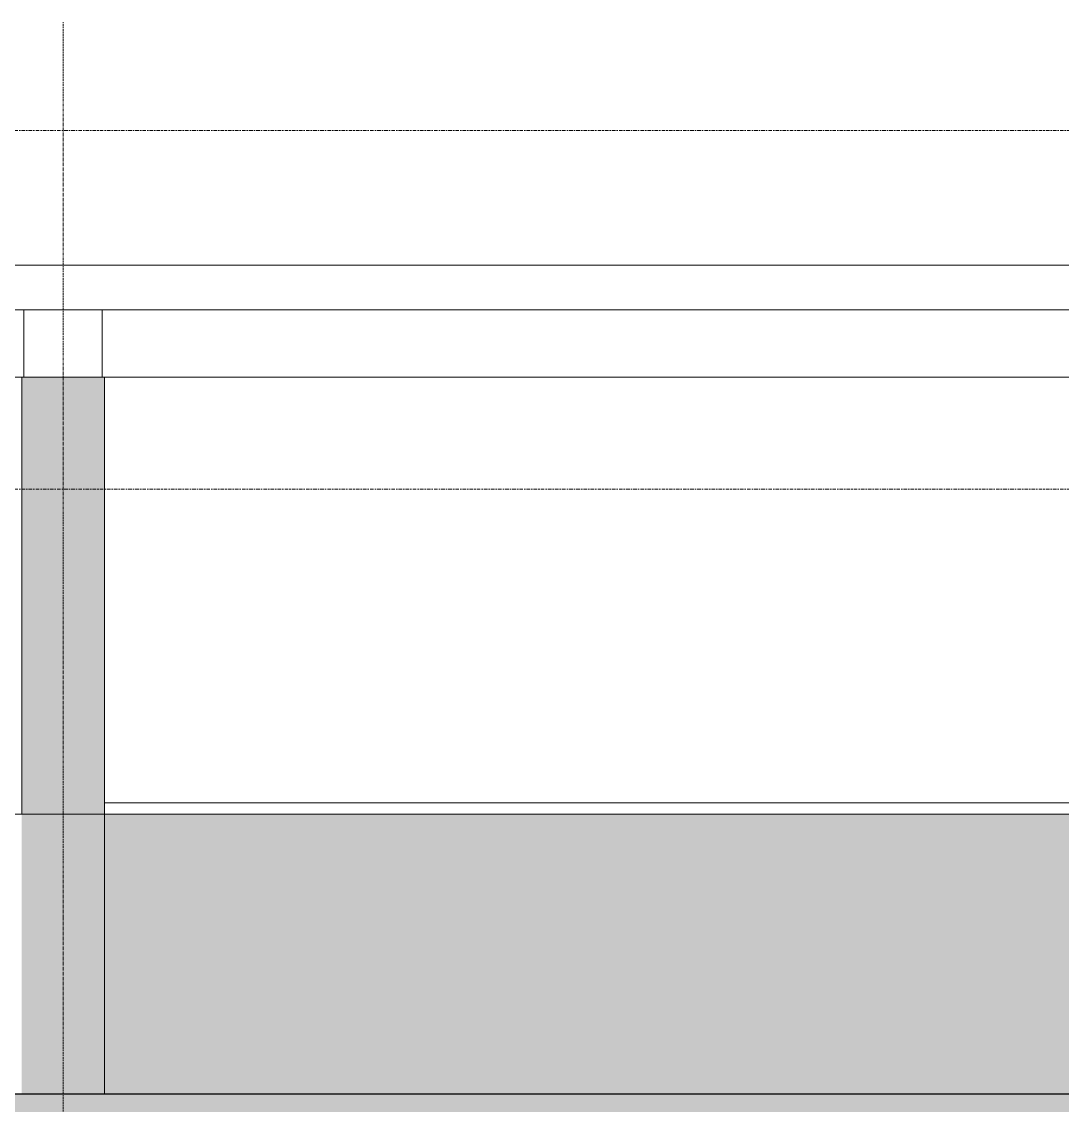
# Model space of a CAD drawing. Header units: millimetres. Extents: x 26124 to 258712, y -8723 to 35400.
# Drawn here: x 220602 to 225247, y 29450 to 34286 of the extents above; entities that cross this region are included whole.
import ezdxf

# ---------------------------------------------------------------- set-up
doc = ezdxf.new("R2010")
doc.units = ezdxf.units.MM
doc.linetypes.add('Centre', pattern=[31.75, 6.35, -4.7625, 15.875, -4.7625])
doc.linetypes.add('Grid Line', pattern=[22.225, 12.7, -3.175, 3.175, -3.175])
for name, color, linetype, lineweight in [('0-2', 50, 'Continuous', 5), ('A-FLOR-2', 7, 'Continuous', 9), ('A-FLOR-3', 192, 'Continuous', 25), ('A-FLOR-LEVL-2', 51, 'Centre', 9), ('A-FLOR-PATT-3', 8, 'Continuous', 9), ('A-WALL', 113, 'Continuous', 9), ('A-WALL-PATT-3', 111, 'Continuous', 5), ('I-WALL', 2, 'Continuous', 9), ('S-BEAM-3', 7, 'Continuous', 9), ('S-COLS-1', 7, 'Continuous', 9), ('S-GRID-1', 1, 'Grid Line', 9)]:
    doc.layers.add(name, color=color, linetype=linetype, lineweight=lineweight)

# ---------------------------------------------------------------- blocks, each defined once
blk = doc.blocks.new('NCV_TKTC_KET CAU_rvt-2-TKCS_MẶT CẮT 4')
at = {"layer": 'A-FLOR-2'}
for p, q in [((48052.7, 33200), (112852.6, 33200)), ((112852.6, 33000), (48052.7, 33000))]:
    blk.add_line(p, q, dxfattribs=at)
at = {"layer": 'S-BEAM-3'}
for p, q in [((99767.6, 32700), (91937.6, 32700)), ((107967.6, 32700), (100137.6, 32700))]:
    blk.add_line(p, q, dxfattribs=at)
at = {"layer": 'S-COLS-1'}
for p, q in [((99777.6, 33000), (99777.6, 32700)), ((100127.6, 32700), (100127.6, 33000))]:
    blk.add_line(p, q, dxfattribs=at)

msp = doc.modelspace()

# ---------------------------------------------------------------- hatches: boundary and pattern name
at = {"layer": 'A-FLOR-PATT-3'}
h = msp.add_hatch(dxfattribs=at)
h.set_pattern_fill('FP_2', color=256, style=0, pattern_type=2)
h.set_pattern_definition([(0, (201715.2, 14125), (650.24, 162.56), [53.645, -434.035, 53.645, -434.035, -2600.96]), (0, (201715.2, 14125), (650.24, 162.56), [-975.36, 53.645, -921.715, 53.645, -434.035, -1137.92]), (0, (201715.2, 14125), (650.24, 162.56), [-2438.4, 53.645, -271.475, 53.645, -759.155]), (120, (201959.04, 14206.28), (-465.9011, 481.84436), [53.645, -434.035, 53.645, -3034.995]), (120, (201959.04, 14206.28), (-465.9011, 481.84436), [-541.325, -434.035, 53.645, -921.715, -1625.6]), (120, (201959.04, 14206.28), (-465.9011, 481.84436), [-1950.72, 53.645, -434.035, 53.645, -1084.275]), (120, (201959.04, 14206.28), (-465.9011, 481.84436), [-2492.045, -271.475, 53.645, -759.155]), (240, (202040.32, 14531.4), (-184.3389, -644.40436), [53.645, -434.035, 53.645, -3034.995]), (240, (202040.32, 14531.4), (-184.3389, -644.40436), [-541.325, -434.035, 53.645, -921.715, -1625.6]), (240, (202040.32, 14531.4), (-184.3389, -644.40436), [-1950.72, 53.645, -434.035, 53.645, -1084.275]), (240, (202040.32, 14531.4), (-184.3389, -644.40436), [-2492.045, -271.475, 53.645, -759.155])])
h.paths.add_polyline_path([(241220.5, 29350), (241537.5, 29350), (241537.5, 29500), (161037.5, 29500), (161037.5, 29350), (240421.6, 29350)])
at = {"layer": 'A-WALL-PATT-3'}
for points in [[(220962.5, 30750), (220962.5, 32700), (220602.5, 32700), (220602.5, 30750)], [(220972.5, 30750), (220972.5, 32700), (220962.5, 32700), (220962.5, 30750)], [(220602.5, 29500), (220962.5, 29500), (220962.5, 30750), (220602.5, 30750)], [(220962.5, 29500), (220972.5, 29500), (220972.5, 30750), (220962.5, 30750)], [(224443.4, 29500), (228802.5, 29500), (228802.5, 30750), (220972.5, 30750), (220972.5, 29500), (222845.6, 29500)]]:
    msp.add_hatch(color=256, dxfattribs=at).paths.add_polyline_path(points)

# ---------------------------------------------------------------- linework, layer by layer
at = {"layer": 'A-FLOR-3'}
msp.add_line((241537.5, 29500), (161037.5, 29500), dxfattribs=at)
at = {"layer": 'A-FLOR-LEVL-2'}
for p, q in [((147057.6, 33800), (254987.5, 33800)), ((147057.6, 32200), (254987.5, 32200))]:
    msp.add_line(p, q, dxfattribs=at)
at = {"layer": 'A-WALL'}
for p, q in [((220972.5, 32700), (220602.5, 32700)), ((220602.5, 32700), (220602.5, 30750)), ((220972.5, 32700), (220972.5, 30750)), ((228802.5, 30800), (220972.5, 30800))]:
    msp.add_line(p, q, dxfattribs=at)
at = {"layer": 'I-WALL'}
for p, q in [((233097.5, 30750), (204212.5, 30750)), ((220972.5, 30750), (220972.5, 29500))]:
    msp.add_line(p, q, dxfattribs=at)
at = {"layer": 'S-GRID-1'}
for p, q in [((220787.5, 30285.9), (220787.5, 34285.9)), ((220787.5, -3283.1), (220787.5, 30285.9))]:
    msp.add_line(p, q, dxfattribs=at)

# ---------------------------------------------------------------- block references
at = {"layer": '0-2'}
msp.add_blockref('NCV_TKTC_KET CAU_rvt-2-TKCS_MẶT CẮT 4', (120834.9, 0), dxfattribs=at)

doc.saveas('drawing.dxf')
